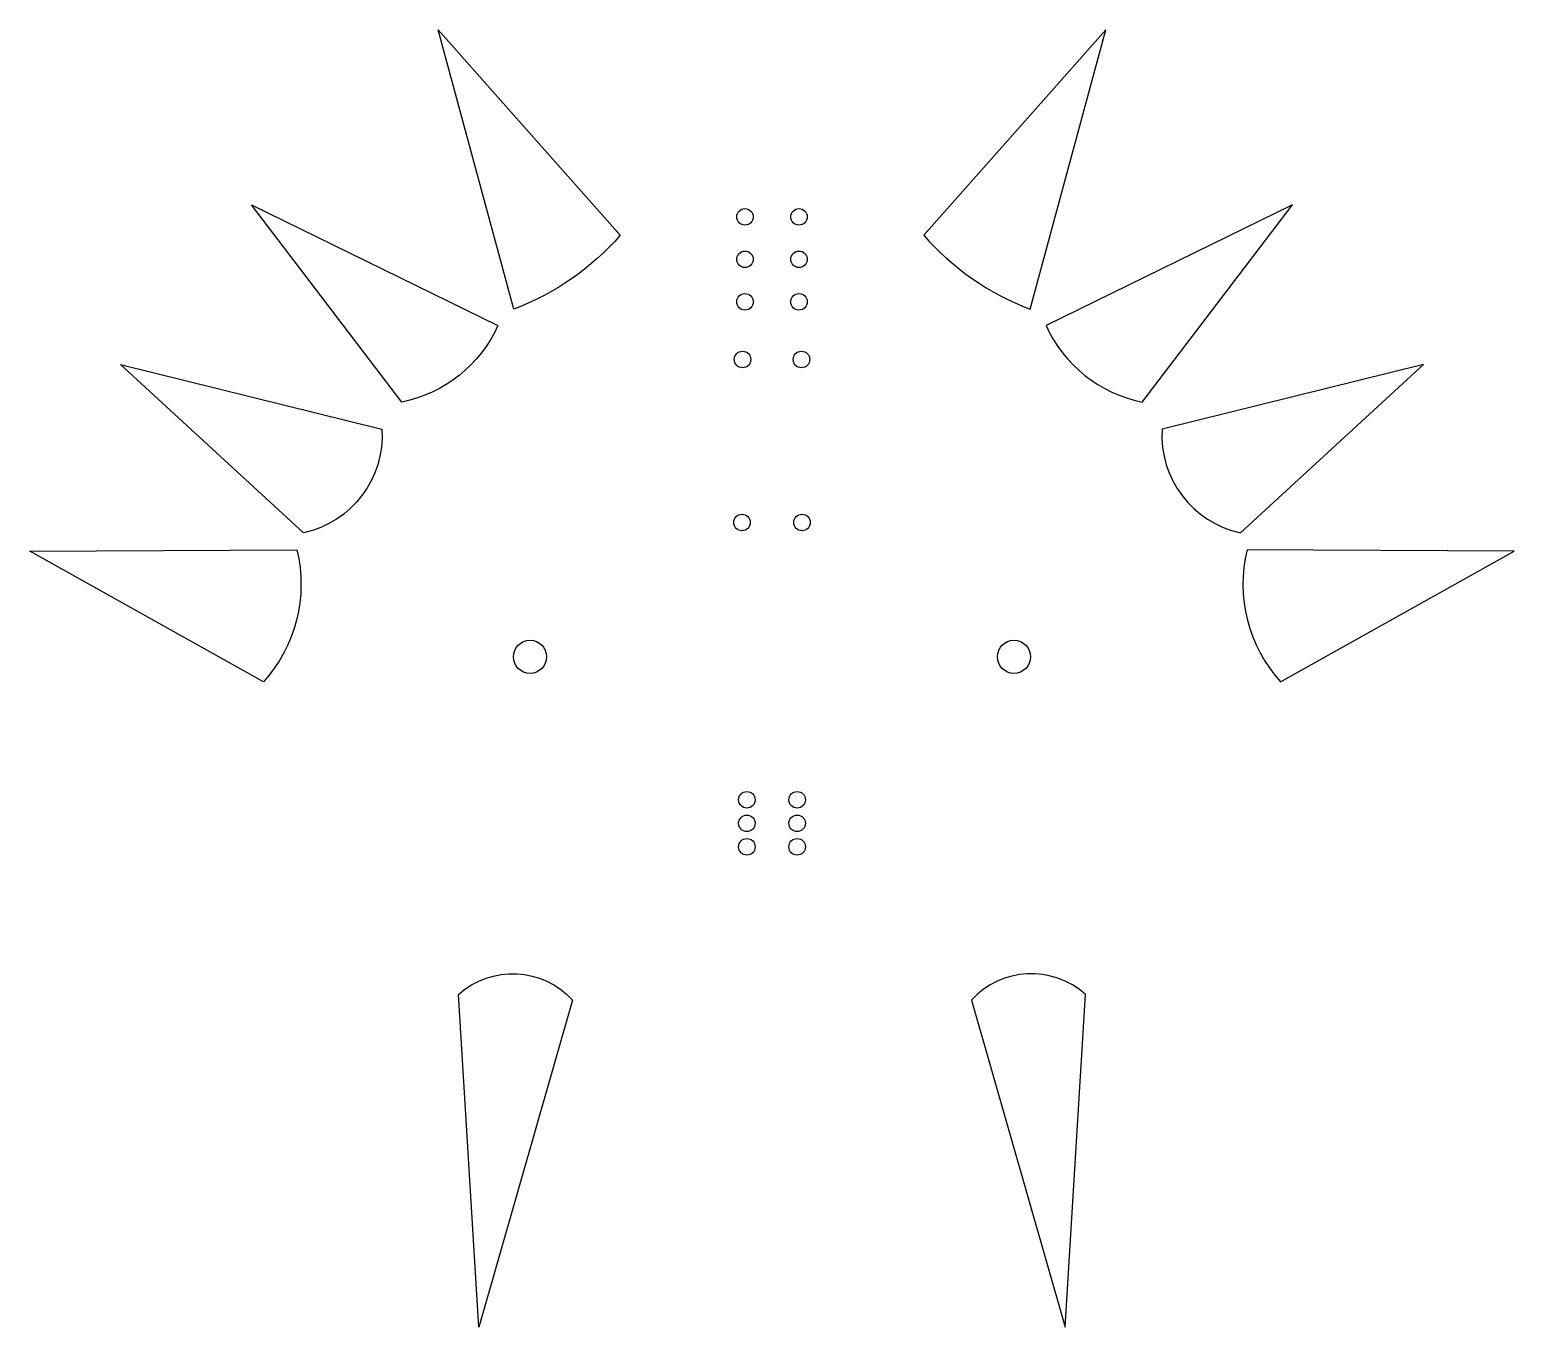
# Model space of a CAD drawing. Header units: millimetres. Extents: x -151 to 298, y -203 to 190.
import ezdxf

# ---------------------------------------------------------------- set-up
doc = ezdxf.new("R2010")
doc.units = ezdxf.units.MM
doc.layers.get('0').update_dxf_attribs({"linetype": 'CONTINUOUS'})

msp = doc.modelspace()

# ---------------------------------------------------------------- linework, layer by layer
for points in [[(-4.93, 105.06), (-27.75, 189.59), (27.29, 127.44, -0.121284)], [(119.05, 127.44, 0.121284), (151.26, 105.06), (174.08, 189.59)], [(-38.75, 77.03), (-84.18, 136.69), (-9.7, 100.15, -0.24067)], [(156.03, 100.15, 0.24067), (185.09, 77.03), (230.51, 136.69)], [(-68.47, 37.48), (-123.8, 88.41), (-44.77, 68.81, -0.370174)], [(191.1, 68.81, 0.370174), (214.81, 37.48), (270.13, 88.41)], [(-80.62, -7.59), (-151.28, 31.98), (-70.49, 32.36, -0.248242)], [(216.82, 32.36, 0.248242), (226.95, -7.59), (297.61, 31.98)], [(12.87, -103.82), (-15.49, -202.69), (-21.65, -102.09, -0.412684)], [(167.98, -102.09, 0.412684), (133.47, -103.82), (161.82, -202.69)]]:
    msp.add_lwpolyline(points, format="xyb", close=True)
for centre, radius in [((65, 133.01), 2.5), ((81.33, 133.01), 2.5), ((65, 120.19), 2.5), ((81.33, 120.19), 2.5), ((65, 107.32), 2.5), ((81.33, 107.32), 2.5), ((64.26, 89.89), 2.5), ((82.08, 89.89), 2.5), ((64.09, 40.61), 2.5), ((82.24, 40.61), 2.5), ((0, 0), 5), ((146.33, 0), 5), ((65.57, -43.22), 2.5), ((80.77, -43.22), 2.5), ((65.57, -50.33), 2.5), ((80.77, -50.33), 2.5), ((65.57, -57.44), 2.5), ((80.77, -57.44), 2.5)]:
    msp.add_circle(centre, radius)

doc.saveas('drawing.dxf')
